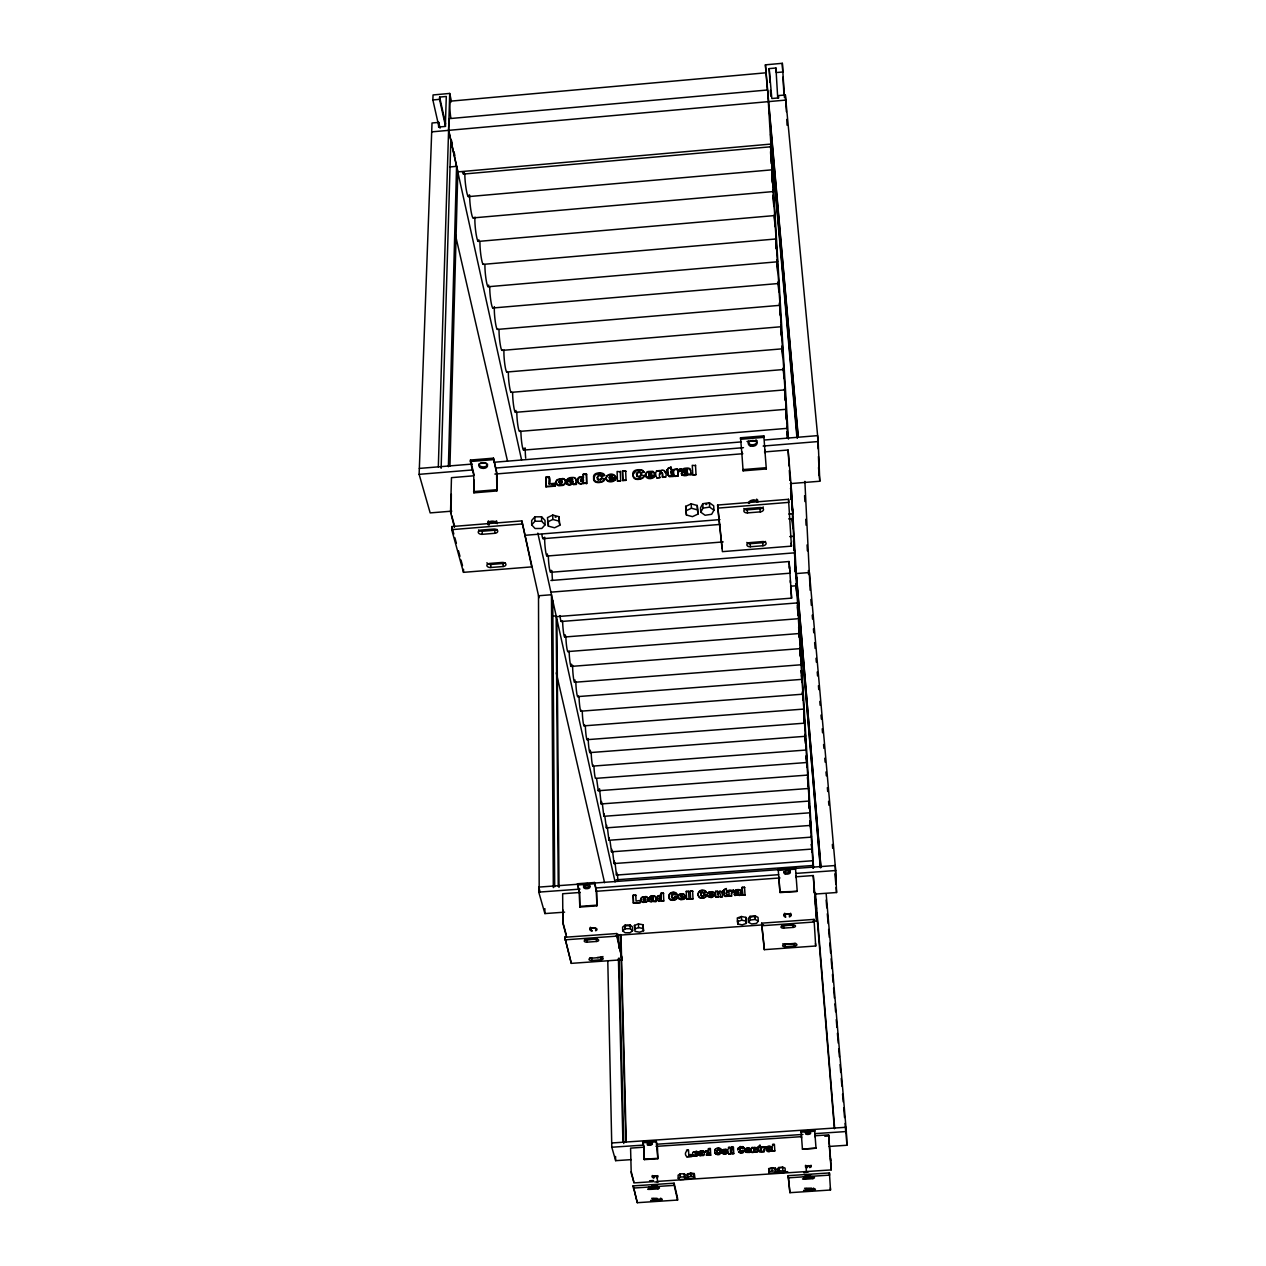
<?xml version="1.0" encoding="UTF-8"?>
<svg xmlns="http://www.w3.org/2000/svg" width="1266" height="1266" viewBox="0 0 1266 1266"><rect width="100%" height="100%" fill="white"/><g stroke="black" fill="none" stroke-linecap="round" stroke-linejoin="round"><path stroke-width="1.5" d="M612.554 850.958L614.073 863.554L812.092 849.059L811.19 836.367M538.984 597.789L521.845 520.896L451.788 526.561L451.709 529.647L463.483 572.343L531.72 566.883L521.845 520.896M463.498 174.059L770.693 146.793L770.63 144.561M614.991 862.605L616.479 875.059L812.788 860.738L811.696 844.818M468.357 196.626L772.054 169.818L770.488 146.286M503.093 566.519A3.371 2.057 1.2 0 0 505.909 564.209A3.371 2.057 1.2 0 0 502.08 562.436L489.705 563.433A3.371 2.057 1.4 0 0 486.904 565.728A3.371 2.057 1.4 0 0 490.749 567.5L503.093 566.519L503.124 563.481A3.371 2.057 1.2 0 0 505.324 562.69M496.826 490.955L496.636 473.405L493.471 458.15L470.446 460.049L470.414 461.536L473.769 475.288L473.88 492.838L496.826 490.955L496.937 473.168L493.471 458.15M473.088 217.91L773.32 191.562L771.785 168.425M490.749 567.5L490.781 564.462A3.371 2.057 1.5 0 1 486.935 562.69M494.816 533.303A3.434 2.136 1.5 0 0 497.696 530.897A3.434 2.136 1.5 0 0 493.756 529.046L481.127 530.074A3.45 2.136 1.8 0 0 478.263 532.464A3.45 2.136 1.8 0 0 482.219 534.315L494.816 533.303L494.864 530.217A3.434 2.152 1.5 0 0 497.095 529.41M482.219 534.315L482.267 531.245A3.434 2.136 1.8 0 1 478.58 529.932M478.247 241.426L774.745 215.552L773.035 190.881M764.173 1150.034L764.158 1148.879M473.88 492.838L474.117 480.083M737.841 1150.129L737.825 1149.164M463.483 572.343L463.546 569.304M483.264 264.357L776.121 238.958L774.444 214.714M451.329 494.136L451.187 513.711M714.736 1151.664L715.1 1149.449M731.526 894.207L731.511 892.752M448.386 466.743L456.567 166.352L449.921 166.938M449.952 466.062L457.801 171.954M488.154 286.733L777.466 261.793L776.011 239.939M441.122 468.309L450.823 140.399M438.321 466.853L449.715 93.431L433.051 94.95L432.861 99.951L438.97 126.948M521.592 459.906L448.591 130.351L449.05 118.656L767.623 89.981L788.433 439.08M769.76 1149.386L768.114 1149.75M698.199 894.651L698.167 893.416M451.804 511.147L430.171 512.904L419.125 474.339L432.022 122.992L438.748 122.391L438.59 127.043L445.347 126.442L446.297 96.469L439.619 97.071L439.539 99.349L445.553 126.347M616.779 872.511L616.479 875.059M492.885 307.986L778.732 283.489L777.118 260.052L777.466 261.793M614.39 861.022L614.073 863.554M656.848 898.638L657.513 896.502L659.887 895.648M611.842 849.296L611.525 851.812L610.054 841.13M609.263 837.76L608.93 840.276L607.364 827.363M606.746 825.353L606.398 827.853L604.895 816.871M668.923 896.771C667.815 892.166 675.917 890.235 677.12 894.635C675.458 895.711 671.154 891.944 671.581 896.55M738.648 893.622L738.6 892.577L736.543 894.081M739.945 1149.971L739.945 1149.006M604.23 813.816L603.866 816.301L602.268 803.071M497.411 329.413L780.046 305.312L778.448 282.255M707.425 895.046L707.552 893.527M601.524 801.473L601.16 803.942L599.53 788.75M677.896 473.911L678.291 471.743L680.159 471.379L680.981 468.895L677.437 470.066M716.825 1151.506C718.012 1149.275 719.325 1148.563 716.857 1150.762M698.199 1153.437L698.215 1154.165A2.39 2.247 -14.3 0 1 697.566 1155.462A2.437 2.295 -14.3 0 1 696.696 1156.032L694.448 1156.206A2.5 2.358 -14.4 0 1 693.182 1155.478L692.644 1154.386M702.456 1153.563C703.136 1154.149 699.228 1154.402 702.219 1154.323M781.533 336.455L780.837 324.776L782.578 348.799L506.859 372.03M678.133 897.167L678.117 896.217M718.123 894.382C718.17 890.441 721.652 894.556 720.053 896.882L722.459 896.708L722.221 892.878M502.048 350.397L781.296 326.723L779.603 302.796M700.858 894.445L700.842 893.21M633.111 475.241C630.294 466.6 650.297 469.781 641.023 473.31L638.934 472.218L636.766 473.88M647.955 898.987L647.923 899.588A3.023 2.643 -11.8 0 1 647.48 900.664A3.086 2.706 -11.8 0 1 645.961 901.819L643.112 902.057A3.165 2.769 -11.9 0 1 641.53 901.218M653.351 899.082C649.98 902.737 653.968 897.214 651.42 899.493M640.897 899.873L640.944 899.271A3.038 2.659 -11.9 0 1 641.102 898.702M708.675 1152.74L708.517 1153.832M708.675 1153.468L708.596 1152.266M593.754 478.469L595.21 474.924L599.483 473.389M645.486 475.51L646.04 472.867A4.051 3.133 -8.3 0 1 648.034 471.49L652.845 471.284L654.918 473.262L655.202 475.32L648.778 475.842L655.202 475.32M696.3 1153.563L695.841 1154.972L694.749 1154.608M696.3 1154.339L696.221 1153.041M659.871 474.449L660.583 472.898L662.165 473.278M659.222 898.559L659.713 896.929L661.2 897.8M511.274 392.349L783.812 369.498L782.166 346.314M606.113 478.722L606.651 476.095A4.051 3.118 -9.4 0 1 608.661 474.718C614.77 471.49 620.862 481.666 609.373 479.07M636.671 474.94C635.231 471.933 640.691 470.066 641.023 473.31M661.232 898.021L660.282 899.778M645.565 899.161L645.344 900.632M515.484 412.336L785.031 389.865L783.527 368.311M644.315 1147.17L630.579 1148.135L631.228 1173.202L633.886 1182.222M565.506 481.381L565.57 482.726A4.067 3.133 -10.7 0 1 564.383 484.561A4.146 3.181 -10.7 0 1 562.879 485.4L559.05 485.764A4.257 3.276 -10.8 0 1 556.945 484.799L556.138 482.109A4.083 3.133 -10.8 0 1 557.325 480.273L558.828 479.418M643.286 899.699L643.967 898.306L645.264 898.464M766.231 1150.019C774.301 1151.981 765.297 1152.994 766.5 1149.117M519.614 431.405L786.17 409.298L784.873 390.039M698.959 1154.719L699.402 1153.437L699.022 1154.228M734.169 894.382C733.71 895.885 735.641 890.552 738.569 891.865C738.11 888.843 734.233 894.429 734.296 891.09M562.31 481.65L561.376 483.359L559.255 482.678M523.665 450.095L787.294 428.335L785.854 407.43M559.271 482.552L559.255 481.175C564.32 476.807 561.234 488.898 559.145 481.935M655.772 900.363L655.63 897.594A2.706 2.374 -11.4 0 0 655.202 896.439A1.757 1.535 -11.3 0 0 654.427 895.932L653.826 895.806A9.954 8.751 -11.5 0 0 650.866 896.012L649.031 898.085L653.303 897.689L649.236 899.177L649.268 901.424L649.3 899.509L652.528 898.338M598.596 789.652L598.28 790.744L596.697 779.302M747.035 1150.003L748.886 1149.876L747.067 1149.417M723.915 1151.538C727.649 1150.256 723.82 1152.788 724.057 1150.683M769.696 1149.639L768.509 1150.398L768.256 1149.417M709.83 894.382L710.906 892.815L712.172 894.207L709.83 894.382L712.172 894.207M680.538 896.502L681.614 894.935L682.88 896.328L680.538 896.502L682.88 896.328M737.856 1149.37L737.967 1148.484M714.752 1150.905L715.464 1148.942M684.811 472.535C683.308 476.364 686.504 468.831 687.501 472.629M698.231 893.764C698.057 890.125 703.88 888.7 705.763 891.501M609.247 477.25L611.399 475.81L612.507 477.614L609.357 477.868L612.507 477.614M609.357 477.868L610.228 476.57L612.317 477.013M731.558 893.084L733.141 891.755L731.653 892.688M668.97 895.869C669.35 892.372 674.936 891.264 676.835 894.081M745.168 1150.019L745.452 1148.911M768.082 1148.183L766.341 1147.502M707.457 894.429L707.821 893.021A3.007 2.643 -8.2 0 1 709.292 891.881L712.442 891.66L714.151 893.068M700.81 1152.677L702.029 1151.854L699.069 1151.997M678.165 896.55L678.26 895.648M633.174 474.196L636.323 470.667M734.201 891.929L736.052 889.84A9.97 8.783 -6.7 0 1 739.012 889.634L739.613 889.761A1.757 1.535 -6.6 0 1 740.42 890.267A2.706 2.374 -6.6 0 1 740.863 891.422L741.053 894.192M742.477 1150.952L744.503 1150.81L742.604 1150.193M719.468 1151.728C724.105 1151.506 717.062 1153.627 717.395 1152.899M671.629 895.663L674.208 894.207M744.297 1151.49L744.471 1150.588M649.031 898.085L650.93 896.344A9.954 8.751 -11.5 0 1 653.889 896.154L654.49 896.265A1.757 1.535 -11.3 0 1 655.487 897.135A2.706 2.374 -11.4 0 1 655.693 897.942M721.335 1152.139L719.246 1154.639L715.891 1153.991M698.373 895.568C698.816 901.439 711.16 896.075 704.197 894.571L702.614 896.502L700.968 895.141M704.054 895.568L704.197 894.571M668.939 897.088C668.606 903.607 682.042 898.496 674.905 896.692L673.259 898.29L671.676 897.262M674.905 896.692L674.446 898.164M645.549 474.766L646.135 473.484M736.606 894.302L738.363 894.144L738.6 892.577M686.283 471.363C689.353 469.37 676.55 471.981 684.036 468.42A13.451 10.397 -7.3 0 1 688.024 468.103L688.831 468.23A2.358 1.82 -7.2 0 1 689.891 468.816A3.64 2.817 -7.3 0 1 690.476 470.177C692.85 477.852 687.121 473.405 682.643 474.94C679.589 474.307 686.536 477.377 687.77 474.497M681.535 471.142L682.912 469.433M706.555 895.03C705.89 898.48 700.256 899.066 698.595 896.106M606.161 477.994L606.762 476.712A4.051 3.118 -9.4 0 1 607.981 475.7M677.263 897.135C676.55 900.791 670.268 901.234 669.081 897.689M651.23 899.904L652.765 900.189L653.335 898.749M597.425 477.108L599.609 475.446L601.682 476.538C610.766 473.278 592.029 469.733 593.643 477.852C592.187 487.078 611.51 480.368 601.746 478.01L598.992 479.956L597.22 477.535M570.064 480.51C569.653 477.219 575.175 480.748 571.726 479.608C568.798 481.729 564.541 479.276 569.51 477.788A13.42 10.35 -10.5 0 1 573.482 477.488L574.289 477.614A2.358 1.82 -10.4 0 1 575.318 478.184A3.64 2.801 -10.4 0 1 575.856 479.561L576.426 484.387L573.435 484.641L572.944 483.248L569.747 484.467L566.883 483.549M567.01 480.51L568.956 478.58M633.095 475.415C632.826 483.739 650.677 476.823 641.134 474.797L638.887 476.728L636.766 475.557M684.574 473.025L686.156 473.516L687.391 472.424M685.65 473.595L687.09 473.69L687.391 471.601M601.746 478.01L600.495 480.384M644.299 475.272C642.938 480.194 633.19 480.4 633.016 474.623M764.933 1148.167L765.93 1146.743L764.126 1147.281M705.304 1152.123L705.668 1151.142M604.895 478.501C603.597 482.663 596.634 483.501 594.181 479.972M753.602 1149.528L754.916 1149.275M572.865 481.998C570.191 478.944 569.051 485.527 572.707 481.808M571.567 483.501L572.738 480.985M733.141 891.755L733.172 890.03L731.21 891.47M733.172 892.103L733.789 890.204M737.999 1148.705L740.278 1146.49L743.791 1147.534M718.154 893.733L719.594 892.815M659.269 897.942L660.947 897.42M747.098 1149.623L748.76 1149.433M698.405 892.973L700.525 890.821M736.495 891.976L738.505 891.533L734.47 893.005L734.802 895.489L738.885 894.84L734.771 895.141M723.978 1151.174L725.149 1150.557M740.04 1148.927L741.528 1148.088M766.373 1147.724L767.718 1146.458A7.865 7.438 -5.2 0 1 770.06 1146.316L771.39 1147.376A2.136 2.01 -5.2 0 1 771.564 1148.056M745.278 1149.544L745.484 1149.117A2.374 2.247 -8 0 1 746.624 1148.167L749.092 1147.803L750.596 1149.227M722.158 1151.095L722.316 1150.446A2.374 2.247 -10.9 0 1 723.472 1149.496L726.004 1149.544M680.159 471.379L680.981 468.895M661.184 898.638L659.254 898.797M699.117 1152.202L700.462 1150.936A7.849 7.406 -13.8 0 1 702.804 1150.81L703.31 1151.126M645.502 899.825L644.441 900.696L643.318 899.984M709.91 893.938L711.761 893.369M680.617 896.059L682.738 895.822M701 893.21L702.013 891.913L704.07 893.131L706.333 892.166L704.07 893.131M678.323 895.996L678.529 895.141A3.007 2.643 -9.8 0 1 680 894.002L683.577 893.907L685.048 895.537M684.621 471.142C691.948 465.935 675 477.488 683.972 471.949M766.31 1149.734L769.696 1147.898L766.278 1148.135M721.129 1152.82L718.376 1154.545M702.788 503.71L700.525 507.793L700.778 512.192L705.083 515.262L711.666 514.281L713.945 510.214L713.692 505.83L709.387 502.729L702.788 503.71L703.041 508.109L700.778 512.192M583.088 481.792C585.43 478.168 578.942 477.424 580.793 481.507M648.857 474.133L651.357 473.405M742.446 1150.731L741.354 1151.744L740.167 1150.968M559.366 481.792L560.854 480.732L562.31 481.539M768.161 1149.797L769.775 1149.022M705.463 1151.696L705.969 1150.841M747.162 1151L750.754 1151.079L749.488 1152.519M750.754 1151.079L750.105 1152.155M723.946 1152.392C732.761 1150.731 718.946 1153.959 727.618 1152.614L725.924 1153.959L722.854 1153.642M727.618 1152.614L724.975 1154.323L722.411 1153.184M738.236 1148.12L742.24 1146.648M640.517 476.776L641.134 474.797M709.957 895.473L714.515 895.505L712.362 897.119L708.485 896.787M685.286 896.581C681.187 897.04 678.972 898.638 685.191 897.626L683.039 899.24L679.162 898.907M685.191 897.626L684.004 899.256L680.728 899.778L678.085 896.834M738.632 892.926L736.59 893.859L738.553 893.907M750.01 916.347L748.253 918.625L748.475 922.313L751.608 923.974L756.514 923.373L758.287 921.11L758.049 917.423L754.916 915.745L750.01 916.347L750.247 920.05L748.475 922.313M740.167 1148.689L741.227 1148.072M648.857 475.731L654.981 475.668L650.36 477.868L645.802 476.301M654.981 475.668C654.269 479.308 646.435 479.956 645.597 475.874M701.142 892.926L703.785 892.657M606.003 478.105C606.003 482.979 613.472 482.742 615.64 479.498C614.453 480.146 607.949 483.137 606.177 479.086M706.349 1150.841L707.583 1150.652A1.82 1.709 -12.9 0 1 708.612 1151.095L708.469 1148.673L710.368 1148.547L710.717 1155.162L708.944 1155.272L708.881 1154.386L706.871 1155.257M708.913 1154.592L706.08 1154.956M766.531 1147.407L767.75 1146.664A7.865 7.438 -5.2 0 1 770.092 1146.537L770.567 1146.632M699.275 1151.886L700.509 1151.158A7.849 7.406 -13.8 0 1 702.836 1151.016M534.917 516.829L531.673 520.484L531.673 524.884L535.091 528.508L541.769 528.476L545.045 524.852L545.029 520.453L541.611 516.813L534.917 516.829L534.932 521.244L531.673 524.884M734.533 891.074L736.084 890.188A9.97 8.783 -6.7 0 1 739.059 889.982L739.66 890.109A1.757 1.535 -6.6 0 1 740.689 890.963A2.706 2.374 -6.6 0 1 740.911 891.77M656.991 899.414L658.969 901.376L661.532 900.3L658.367 900.901L656.848 898.892M717.854 892.435L719.99 890.916L721.873 891.944M748.617 1151.554L750.785 1151.285M652.528 897.388L651.389 897.483M725.481 1153.104L727.649 1152.82M778.748 1167.505L777.324 1168.945L777.53 1172.063L783.828 1172.664L785.284 1171.24L785.062 1168.122L782.625 1167.094L778.748 1167.505L778.954 1170.639L777.53 1172.063M583.61 482.219C578.435 487.821 574.242 476.063 581.553 476.744A3.102 2.39 -10.2 0 1 583.294 477.329L583.404 477.962A3.102 2.39 -10.2 0 0 581.664 477.361C578.42 476.776 576.062 480.969 578.435 483.359C583.167 485.495 583.04 481.254 586.728 483.549L586.459 473.975L583.23 474.244L583.294 477.329M677.927 470.066L679.494 469.306M740.563 1151.569L742.208 1151.142M717.664 1153.215L719.072 1152.693M747.225 1149.354L748.554 1149.164M702.63 1154.909C694.053 1156.697 707.52 1154.798 702.852 1155.462M707.267 1152.218L708.628 1152.471M700.794 894.097L701.57 895.98L703.69 895.711M651.357 476.776L655.06 476.285M708.485 1153.627L707.615 1154.101L707.045 1152.883M694.717 1152.994L696.047 1152.899M653.699 901.36L649.474 901.313M653.541 900.664L651.23 901.978L649.205 901.091M693.293 1152.25L695.999 1151.427M625.182 925.05L622.603 927.092L622.698 930.795L625.087 932.773L630.041 932.71L632.62 930.668L632.509 926.965L630.136 924.971L625.182 925.05L625.277 928.753L622.698 930.795M642.305 897.341L641.799 897.736A3.038 2.659 -11.9 0 0 641.387 898.195M753.729 1147.993L754.52 1147.312M572.469 479.102C564.256 478.959 566.393 489.562 572.944 483.248M718.328 891.929L721.62 891.66M743.538 1152.313L740.547 1153.215L738.426 1151.838M660.203 471.538L661.612 470.841M706.001 1151.063L707.536 1150.43A1.82 1.709 -12.9 0 1 708.58 1150.889L708.612 1151.095M680.19 1173.867L678.085 1175.18L678.212 1178.298L680.032 1179.516L683.925 1179.437L686.03 1178.14L685.903 1175.022L684.099 1173.788L680.19 1173.867L680.317 1177L678.212 1178.298M699.433 1153.642L702.408 1152.392M758.223 1147.123L760.011 1145.239L758.255 1147.328M764.379 1147.012L765.471 1146.806M570.27 482.536L572.865 481.602M723.962 889.745C729.517 887.751 722.807 889.096 724.057 891.09L723.139 890.805L724.057 891.09M715.986 1148.753L718.55 1147.914L720.37 1148.753M731.827 890.615L733.821 890.552M668.116 474.513L666.66 469.876L667.847 469.781L667.799 468.594L670.948 467.059L671.138 470.145L672.911 470.002L672.99 471.822L671.217 471.965L672.99 471.822M671.027 467.676L667.799 468.594M552.767 515.056L547.466 517.604L548.368 526.165L554.54 527.78L559.841 525.248L558.939 516.686L552.767 515.056L552.799 519.456L547.482 522.003M749.788 1152.139L746.006 1152.107M685.681 506.416L691.204 503.836L697.234 505.482L697.74 509.692L697.977 514.091L692.455 516.639L686.425 515.025L685.681 506.416L686.425 515.025M685.903 510.815L691.426 508.236L697.471 509.881L697.977 514.091M769.332 1150.003L768.509 1150.398M701.997 1154.497L701.206 1154.877M709.83 895.046L714.61 894.698L709.83 895.046L710.637 896.36L712.157 895.489M754.109 1147.708L756.324 1147.803M615.798 478.532C612.459 475.241 606.477 481.112 612.38 478.912L615.545 478.88M609.532 479.577L611.937 479.988M702.361 1152.107L699.702 1153.484M769.649 1147.629L766.974 1149.006M634.44 925.367L638.46 923.911L642.986 924.75L643.571 930.747L639.552 932.203L635.041 931.365L634.44 925.367L634.931 927.677M634.551 929.07L638.586 927.614L643.096 928.453L643.571 930.747M803.91 1172.807L808.673 1171.746M741.417 916.505L737.271 917.992L737.777 924.006L742.208 924.845L746.354 923.389L745.848 917.375L741.417 916.505L741.639 920.208L737.477 921.68M743.015 1152.661L738.711 1152.171M687.47 472.234L684.732 473.911M568.133 481.713L569.384 481.317M716.556 1148.452L720.022 1148.499M642.906 897.04L645.992 896.85A2.975 2.611 -11.8 0 1 647.796 898.306M687.47 1174.009L690.698 1173.06L694.227 1173.55L694.528 1174.99L694.654 1178.108L687.913 1178.567L687.47 1174.009L687.913 1178.567M687.596 1177.127L690.825 1176.193L694.354 1176.684L694.654 1178.108M764.601 1148.262L765.455 1148.262M775.457 1168.186L775.836 1172.743L769.063 1173.202L768.684 1168.629L771.975 1167.679L775.457 1168.186L775.631 1169.626M775.836 1172.743L775.662 1171.303L772.181 1170.813L768.873 1171.762L769.063 1173.202M719.357 1150.43L721.145 1149.718L719.104 1149.813M742.208 1148.262L744.297 1148.389L742.003 1148.072M608.772 475.336L613.583 475.13L615.624 477.108M649.047 471.854L648.129 472.107A4.051 3.133 -8.3 0 0 646.657 472.946M674.462 894.429L677.12 894.635M708.216 1153.848L707.124 1153.373M758.492 1150.715L759.189 1151.87L761.531 1151.744L760.328 1150.161L760.186 1148.294L761.262 1148.436L761.151 1146.933L760.106 1146.996L761.151 1146.933M598.549 479.893C595.843 481.191 597.932 471.142 601.572 475.921L604.705 475.114M640.928 472.693L644.062 471.886M724.31 894.999L725.181 896.439L728.156 896.249L727.855 894.461L726.874 894.635M672.926 474.101C669.16 475.32 674.984 473.357 673.322 476.427L669.334 476.712L668.131 474.813M639.884 477.171L637.241 476.317M473.199 475.842L451.471 477.662L450.538 512.192L454.415 527.147M768.636 1147.629L769.728 1148.12M703.041 508.109L709.64 507.128L713.945 510.214M749.076 1152.424L746.529 1152.408M559.762 479.165L562.99 479.118M637.463 470.351L641.53 470.319M701.364 890.584L704.925 890.837M747.162 1148.009L750.437 1148.927M750.247 920.05L755.153 919.448L758.287 921.11M658.004 1188.853C666.96 1185.118 630.8 1191.116 658.004 1188.853L657.94 1186.685M812.883 1178.646C822.473 1174.864 785.442 1180.909 812.883 1178.646L812.725 1176.462M660.836 1200.231C669.698 1196.607 633.95 1202.447 660.836 1200.231L660.773 1198.079M813.801 1190.198C823.264 1186.527 786.677 1192.414 813.801 1190.198L813.642 1188.046M778.954 1170.639L785.284 1171.24M767.354 89.253L765.408 64.835L782.325 63.3L784.445 97.561M769.95 82.417L769.158 68.617L775.931 68L776.359 72.558L783.148 71.956M432.861 99.951L439.539 99.349M450.728 101.138L766.009 72.795M790.285 483.628L819.798 481.238L818.184 441.549L785.331 94.966L778.479 95.583L778.685 97.909L771.833 98.511L769.158 68.617M431.69 131.87L785.806 100.077M771.136 144.055L457.912 171.891L448.686 130.303M740.531 437.783L763.825 435.868L763.936 437.356L740.626 439.27L740.531 437.783L741.844 453.291M470.414 461.536L493.455 459.637M419.331 468.42L472.313 464.052M480.162 463.403L486.049 462.929M493.898 462.28L741.101 441.929M746.987 441.438L756.799 440.631M764.648 439.998L817.614 435.631L818.168 448.876M419.125 474.339L472.202 469.971M495.781 468.04L743.474 447.673M763.145 446.059L818.184 441.549M494.848 474.07L742.841 453.719M764.49 451.946L788.117 450L790.965 483.596M549.381 483.754L554.935 483.311L555.078 486.144L545.978 486.888L545.804 477.298C554.207 472.819 547.149 495.275 549.349 477.013M620.308 471.205L620.656 480.779L617.444 481.048L617.096 471.458L620.403 471.822M622.461 471.031L625.752 471.379L622.461 471.031L622.825 480.605L626.037 480.336L625.657 470.762M695.477 465.049L696.031 474.623L692.818 474.892L692.265 465.302L695.556 465.666M545.804 477.298L549.476 477.63M583.23 474.244L586.569 474.592M656.437 470.715C665.061 471.68 651.737 467.47 656.785 477.836L659.997 477.567C657.086 471.253 664.745 470.43 662.419 477.377L665.647 477.108C667.91 472.44 663.115 467.439 659.459 471.522L659.412 470.477M670.948 467.059L671.059 469.512L672.911 470.002M674.382 469.243C682.975 470.224 669.698 465.935 674.762 476.364L677.99 476.095L678.006 471.49L680.079 470.762M667.926 470.398L666.66 469.876M668.005 472.218L666.834 472.313M551.359 484.229L555.062 483.929M473.563 491.604L496.541 489.736M545.836 486.271L555.078 486.144M573.071 483.659L576.426 484.387M583.626 483.185L586.728 483.549M622.714 479.988L626.037 480.336M662.181 473.168L662.34 476.744L665.647 477.108M687.691 473.88L691.109 474.402M743.095 470.841L766.31 468.958L766.231 467.692L742.984 469.591L743.095 470.841L741.749 451.74M717.616 505.039L788.512 499.295L788.781 502.38L717.806 508.125L717.616 505.039L722.206 548.605M451.709 529.647L521.845 523.966M482.267 531.245L494.864 530.217M743.807 508.489A3.45 2.184 -4.4 0 0 747.272 509.834L760.011 508.805A3.45 2.184 -4.7 0 0 763.208 506.922M747.478 512.904L760.233 511.875A3.45 2.168 -4.7 0 0 763.509 509.423A3.45 2.168 -4.7 0 0 759.901 507.539L747.098 508.568A3.45 2.168 -4.4 0 0 743.854 511.005A3.45 2.168 -4.4 0 0 747.478 512.904L747.272 509.834M525.121 535.296L719.943 519.598M788.829 514.043L792.769 513.727L791.076 485.495M543.225 538.667L719.943 524.44M788.671 518.902L792.595 518.585L792.405 514.281M547.102 556.027L723.187 541.911M789.715 536.578L793.655 536.246L792.469 519.139M490.781 564.462L503.124 563.481M746.829 542.418A3.371 2.089 -4.3 0 0 750.216 543.7L762.686 542.703A3.371 2.089 -4.6 0 0 765.519 541.421M750.422 546.738L762.907 545.741A3.371 2.089 -4.6 0 0 766.12 543.383A3.371 2.089 -4.6 0 0 762.575 541.579L750.058 542.592A3.371 2.089 -4.3 0 0 746.877 544.934A3.371 2.089 -4.3 0 0 750.422 546.738L750.216 543.7M788.512 499.295L791.44 546.137L722.395 551.644L717.806 508.125M550.726 572.295L794.589 552.831L793.45 535.977M550.916 580.493L789.066 561.534L790.031 573.197L550.947 592.156M790.696 586.205L796.567 585.731L795.048 565.411L795.38 571.599M552.751 616.146L556.154 615.877L558.243 886.422M556.47 616.653L791.598 598.138L789.699 569.684M561.218 621.495L797.58 602.901L796.298 584.892M564.604 637.004L798.514 618.694L797.406 602.806M567.801 651.579L799.384 633.522L798.466 620.134M571.045 666.422L800.27 648.619L798.783 627.176M574.527 682.279L801.22 664.761L800.001 647.67M577.66 696.616L802.074 679.351L801.03 664.334M580.857 711.191L802.961 694.179L801.916 679.367M584.069 725.845L803.831 709.071L802.644 692.644M587.092 739.676L804.654 723.155L803.657 708.754M589.924 752.605L805.429 736.29L804.432 722.079M592.884 766.104L806.236 750.026L805.097 734.185M595.574 778.384L806.98 762.496L805.999 748.649M598.28 790.744L807.724 775.077L806.363 757.21L806.964 766.436M601.16 803.942L808.499 788.481L807.566 774.982M603.866 816.301L809.243 801.046L808.309 787.721M606.398 827.853L809.939 812.788L808.879 799.89M608.93 840.276L810.699 825.4L809.781 812.392M611.525 851.812L811.379 837.127L810.303 821.159L810.335 822.52M616.178 879.807L813.215 865.469L813.389 868.334M577.502 883.747L594.624 882.497L596.555 890.916L596.887 905.839L579.796 907.073L579.385 892.72L577.502 883.747L579.527 892.15L579.796 907.073M778.179 869.141L795.459 867.875L795.554 869.141L778.258 870.391L778.179 869.141L779.983 892.609L797.232 891.359L779.919 891.913L778.859 876.927M564.604 912.153L544.902 913.577L538.746 892.119L538.746 887.102L587.835 883.526M593.722 883.098L778.289 869.663M786.154 869.093L835.243 865.517L835.987 883.89M577.518 884.997L594.656 883.763L596.413 891.486L596.887 905.839M538.746 892.119L580.05 889.112M595.78 887.972L778.653 874.679M796.346 873.382L835.671 870.533L809.433 572.533L796.314 573.561L820.89 866.561M580.287 892.451L562.658 893.749L562.879 923.167L566.519 936.919M595.954 891.311L779.998 877.955M795.665 876.816L813.278 875.534L815.763 906.029M633.158 895.236L635.88 895.394L633.158 895.236L633.459 903.149L640.232 902.658L640.105 900.442L636.054 901.091L635.801 895.046M661.042 893.226L663.495 893.385L661.042 893.226L661.2 896.186L661.105 893.559M686.235 891.391L688.672 891.565L686.235 891.391L686.631 899.303L689.02 899.129L688.625 891.217M690.223 891.106L692.66 891.28L690.223 891.106L690.619 899.002L693.008 898.844L692.597 890.932M742.145 887.339L744.566 887.513L742.145 887.339L742.636 895.252L745.041 895.078L744.535 887.165M715.527 891.359L717.806 891.549L715.527 891.359L715.876 897.183L718.249 897.008L718.075 894.033M727.76 890.821L726.447 890.916L726.288 888.495M728.884 890.394L731.147 890.568L728.884 890.394L729.232 896.217L731.637 896.043L731.479 893.859M724.105 892.277C721.984 892.783 725.814 891.881 724.247 894.556M726.494 892.103C729.928 892.356 724.294 891.596 726.652 894.397M579.622 906.393L596.713 905.158M633.38 902.8L640.232 902.658M742.604 894.904L745.041 895.078M653.889 901.661L656.12 901.503L653.636 901.012M663.78 900.949L661.501 900.775L663.78 900.949L663.431 893.052M739.186 895.505L741.385 894.999L738.948 894.84M814.893 894.081L836.573 892.514L835.671 870.533M564.778 937.267L616.732 933.548L622.223 959.755L571.298 963.363L564.778 937.267L571.298 963.363M761.641 923.167L814.038 919.401L814.244 921.996L761.8 925.747L761.641 923.167L763.968 945.259M616.226 935.384L763.588 924.829M812.709 921.316L816.633 921.031L815.557 903.481M564.81 939.847L616.779 936.128L622.223 959.755M584.386 938.881A2.532 1.171 -1.2 0 0 587.028 939.578L596.381 938.897A2.532 1.187 -1.3 0 0 597.03 938.818M781.597 925.304A2.548 1.187 -3.8 0 0 783.432 925.525L792.864 924.845L793.054 927.424L783.607 928.105A2.548 1.187 -3.8 0 1 780.964 927.092A2.548 1.187 -3.8 0 1 783.401 925.731L792.864 925.05A2.548 1.187 -4 0 1 795.491 926.063A2.548 1.187 -4 0 1 793.054 927.424M587.076 942.157L596.428 941.477A2.532 1.171 -1.3 0 0 598.66 940.132A2.532 1.171 -1.3 0 0 595.843 939.15L586.475 939.815A2.532 1.171 -1.2 0 0 584.259 941.16A2.532 1.171 -1.2 0 0 587.076 942.157L587.028 939.578M597.251 957.492L600.939 957.238A2.5 1.139 -1.4 0 0 602.948 956.526M782.831 943.724A2.5 1.155 -3.8 0 0 785.047 944.135L794.32 943.471A2.5 1.155 -4 0 0 795.57 943.233M591.776 960.435L600.986 959.786A2.5 1.139 -1.4 0 0 603.186 958.473A2.5 1.139 -1.4 0 0 600.416 957.523L591.19 958.188A2.5 1.139 -1.3 0 0 589.006 959.486A2.5 1.139 -1.3 0 0 591.776 960.435L591.728 957.887A2.5 1.139 -1.3 0 1 589.893 957.682M785.236 946.683L794.51 946.034A2.516 1.155 -3.9 0 0 796.931 944.705A2.516 1.155 -3.9 0 0 794.336 943.74L785.031 944.389A2.516 1.155 -3.8 0 0 782.625 945.718A2.516 1.155 -3.8 0 0 785.236 946.683L785.047 944.135M761.8 925.747L764.316 949.658L815.7 946.003L814.038 919.401M611.715 1142.976L845.957 1127.278L846.875 1145.255L829.246 1146.442M642.669 1141.71L643.951 1147.028L642.669 1141.71L656.199 1140.808L657.418 1146.126L657.861 1158.722L644.362 1159.624L643.808 1147.123L644.362 1159.624M801.03 1131.108L814.655 1130.19L814.734 1131.25L801.109 1132.168L801.03 1131.108L801.6 1138.007M642.701 1142.771L656.247 1141.869L657.861 1158.722M607.791 961.116L611.81 1147.233L643.334 1145.113M647.274 1144.86L651.215 1144.591M657.133 1144.195L802.961 1134.431M814.798 1133.64L846.321 1131.535L826.16 893.717M656.089 1146.379L801.172 1136.678M830.686 1160.59L828.629 1134.89L814.908 1135.76L814.655 1130.19M824.799 1136.251L828.708 1135.998M686.457 1150.145C691.125 1148.974 682.105 1151.886 686.758 1156.76L692.106 1156.396C693.214 1152.329 684.526 1156.349 692.043 1154.814M728.377 1147.344C732.397 1146.141 724.548 1149.512 728.741 1153.959L730.64 1153.832L730.26 1147.218M731.526 1147.138C735.198 1144.29 727.412 1154.592 733.789 1153.627L733.41 1147.012M772.513 1144.401C776.517 1143.198 768.699 1146.569 772.956 1151.016L774.839 1150.889L774.396 1144.274M751.529 1147.566C755.644 1146.885 747.889 1148.309 751.83 1152.424L753.713 1152.297L753.555 1149.86M762.069 1146.869C766.199 1146.189 758.413 1147.582 762.385 1151.728L764.268 1151.601L764.142 1149.829M758.429 1150.272L757.527 1147.17M747.051 1150.636C757.052 1151.031 745.025 1149.401 747.367 1151.474M611.81 1147.233L615.656 1160.669L631.323 1159.624M644.252 1159.213L657.766 1158.311M692.106 1156.396L686.758 1156.76M708.881 1154.386L710.717 1155.162M731.859 1153.532L733.789 1153.627M757.021 1152.076L755.106 1151.997L757.021 1152.076L756.815 1148.911M770.234 1151.205L771.975 1150.873L770.045 1150.715M802.422 1149.101L816.016 1148.199L802.422 1149.101L801.457 1135.887M649.553 1180.767L653.509 1180.498M783.765 1171.889L787.721 1171.636M633.807 1182.919L653.383 1181.653M657.291 1181.4L831.224 1169.911L830.512 1158.437M633.19 1185.894L674.129 1183.188L677.5 1197.905L677.595 1200.057L637.289 1202.7L633.19 1185.894L637.289 1202.7M788.212 1175.655L829.42 1172.933L829.594 1175.117L788.354 1177.839L788.212 1175.655L789.921 1192.683L830.496 1190.008L829.42 1172.933M652.037 1185.593L657.576 1185.229M805.176 1175.497L810.746 1175.117M633.253 1188.078L674.208 1185.372L677.595 1200.057M648.746 1186.922L654.253 1186.922M803.53 1176.7L809.006 1176.715M651.705 1198.316L657.133 1198.332M804.559 1188.283L811.807 1188.157M680.317 1177L684.226 1176.921L686.03 1178.14M654.649 1181.922L658.114 1182.033M625.277 928.753L630.246 928.674L632.62 930.668M534.932 521.244L541.626 521.212L545.045 524.852M681.472 470.525L684.542 470.525M566.899 479.893L569.953 479.893M671.518 896.217L672.325 898.433L674.177 898.005M755.074 1147.439L756.071 1147.629M685.254 897.974L682.849 897.61M725.608 1149.481L723.519 1149.718A2.374 2.247 -10.9 0 0 722.364 1150.667M734.169 891.581L736.464 891.628M648.952 897.752L651.31 898.132M600.511 473.342L604.8 475.731M726.921 894.967L727.855 894.461M601.856 478.643L605.006 479.118M711.998 891.929L713.628 892.514M717.411 1154.75L715.575 1153.706M704.26 894.92L706.602 895.363M674.968 897.04L677.31 897.483M741.639 920.208L746.085 921.062L746.354 923.389M680.238 469.338L681.061 469.528M652.37 471.775L655.013 473.88M552.799 519.456L558.986 521.086L559.841 525.248M683.64 894.255L680.064 894.35A3.007 2.643 -9.8 0 0 678.592 895.489M725.956 1149.338L726.89 1149.987M742.683 1146.553L744.076 1147.93M664.207 470.905L665.473 472.978M642.226 470.572L644.157 472.519M726.304 1149.449L727.586 1151.111M671.676 474.94L671.138 471.332M724.199 1152.804L725.228 1153.215M796.536 585.699L796.314 583.626M705.32 890.789L706.096 891.96M770.947 1146.632L771.168 1146.854A2.136 2.01 -5.2 0 1 771.548 1147.851L771.706 1150.114M703.674 1151.126L704.118 1151.87A2.136 2.01 -13.5 0 1 704.276 1152.535M720.338 1148.531L720.955 1149.465M668.369 475.43L673.322 476.427M756.293 1147.582L756.799 1148.705M681.915 475.098L681.425 473.848M700.937 1153.912L700.968 1154.576M715.622 1153.927L715.053 1152.978M649.236 476.696L648.683 475.225M724.484 895.521L728.156 896.249M758.635 1151.174L761.531 1151.744M641.15 900.727L641.593 901.55A3.165 2.769 -11.9 0 0 643.191 902.389L646.04 902.152A3.086 2.706 -11.8 0 0 647.148 901.471A3.023 2.643 -11.8 0 0 647.986 899.936L647.891 898.449M692.834 1154.861L693.135 1155.272A2.5 2.358 -14.4 0 0 694.401 1156L696.648 1155.811A2.39 2.247 -14.3 0 0 698.167 1153.959M699.243 1155.447L698.911 1154.497M720.655 1148.863L721.177 1149.924M707.694 895.917L711.16 897.657L714.515 895.505M707.979 896.597L707.536 895.553M678.671 898.718L678.228 897.673M645.533 898.892L643.524 898.259L643.65 900.759M745.595 1151.854L745.12 1150.335M722.459 1153.389L721.984 1151.87M715.337 1153.579L714.879 1152.535M754.884 1149.069L754.979 1149.655M659.554 899.525L659.159 898.211M691.173 475.019L690.635 473.041M576.315 483.77L575.888 482.425M706.048 891.628L706.381 892.514M741.101 894.445L741.417 895.331M655.788 900.617L656.12 901.503M637.067 476.617L636.576 474.307M799.384 633.522L799.131 631.323M640.928 900.173L641.229 901.075M800.27 648.619L800.144 647.765M565.57 481.365L565.237 480.178A4.02 3.086 -10.7 0 0 562.864 478.501L557.198 479.656A4.083 3.133 -10.8 0 0 556.011 481.491L556.818 484.182A4.257 3.276 -10.8 0 0 558.923 485.147L562.753 484.783A4.146 3.181 -10.7 0 0 564.81 483.39A4.067 3.133 -10.7 0 0 565.443 482.109M647.955 898.781L647.733 897.958A2.975 2.611 -11.8 0 0 645.929 896.518L641.72 897.388A3.038 2.659 -11.9 0 0 640.881 898.923L640.992 900.506M698.183 1153.199L698.009 1152.566A2.358 2.216 -14.3 0 0 696.553 1151.332M801.22 664.761L801.093 663.859M538.746 887.102L540.186 892.198M451.788 526.561L453.829 533.999M454.858 537.718L456.393 543.288M458.434 550.726L459.969 556.296M460.982 560.015L462.517 565.586M451.693 515.547L454.7 526.577M566.298 934.941L563.133 923.246L562.911 910.001M633.665 1181.4L631.259 1171.667M470.446 460.049L474.117 475.035M802.961 694.179L802.533 691.283M698.215 894.967L698.421 895.917M593.722 478.643L594.007 479.956M803.831 709.071L803.704 708.105M455.19 233.909L507.508 461.093M556.265 672.879L604.594 882.734M438.748 122.391L440.062 128.167M726.605 894.049L726.747 894.856M439.619 97.071L445.632 124.084M773.32 191.562L773.13 190.027M451.551 140.526L452.373 144.292M454.035 151.809L454.874 155.576M537.828 533.128L615.102 881.959M804.654 723.155L804.527 722.158M449.715 93.431L451.392 101.169M774.745 215.552L774.539 213.986M805.429 736.29L805.303 735.293M645.407 474.877L645.692 476.491M567.564 481.317L566.851 483.834M699.006 1152.614L700.889 1152.202M566.725 483.216L566.994 484.166M806.236 750.026L806.11 748.997M700.873 1154.639L702.44 1153.279M653.098 897.167L653.367 898.037M707.378 894.714L707.583 895.885M806.98 762.496L806.395 756.166M708.469 1148.673L710.368 1148.547M807.724 775.077L807.581 774.017M661.137 897.467L661.295 898.369M778.732 283.489L778.527 281.78M645.47 898.543L645.644 899.509M780.046 305.312L779.824 303.571M809.243 801.046L809.116 799.954M617.444 481.048L620.656 480.779M686.631 899.303L689.02 899.129M728.741 1153.959L730.64 1153.832M809.433 808.436L809.196 804.242M690.619 899.002L693.008 898.844M781.296 326.723L781.075 324.951M714.451 893.48L714.641 894.809M810.699 825.4L810.446 822.916M750.691 1149.354L750.849 1150.398M782.578 348.799L782.372 346.995M741.021 893.843L741.148 894.793M811.379 837.127L811.253 836.003M739.914 1149.75L740.072 1150.857M783.812 369.498L783.591 367.678M812.092 849.059L811.838 846.558M727.554 1150.905L727.713 1151.933M685.143 895.6L685.349 896.929M716.793 1151.3L716.952 1152.408M656.785 477.836L659.997 477.567M715.876 897.183L718.249 897.008M751.83 1152.424L753.713 1152.297M720.053 896.882L722.459 896.708M758.334 1148.642L758.508 1150.936M674.762 476.364L677.99 476.095M729.232 896.217L731.637 896.043M762.385 1151.728L764.268 1151.601M655.709 900.015L655.851 900.965M768.684 1168.629L768.858 1170.069M722.158 892.372L722.269 893.226M736.685 893.337L736.765 894.461M687.248 469.971L687.406 470.968M794.193 550.219L793.529 540.392M724.215 894.207L724.342 895.347M745.848 917.375L746.133 919.686M692.818 474.892L696.031 474.623M772.956 1151.016L774.839 1150.889M668.226 475.43L667.926 471.601M792.753 513.664L791.883 503.409M565.443 480.748L565.633 481.998M698.152 894.302L698.278 895.315M656.912 899.224L657.45 896.17L659.823 895.315A2.31 2.026 -11 0 1 661.137 895.837M617.935 880.566L617.412 874.268M788.354 1177.839L789.921 1192.683M816.633 920.968L814.639 896.66M668.859 896.423L669.002 897.436M791.424 499.564L791.123 496.288M791.25 499.231L791.044 497.253L791.123 499.595M831.208 1169.816L829.277 1145.683M818.516 467.518L819.798 481.238M799.036 631.307L798.783 629.123L799.289 637.241M801.964 678.434L801.299 670.553M801.758 677.516L801.552 675.395L801.695 678.529M804.274 720.259L804.037 717.917L804.195 720.971M808.151 785.933L807.914 783.512L808.056 786.233M811.759 846.448L811.522 843.963L811.902 850.135M765.408 64.835L798.308 437.229M769 107.563L798.086 436.912M770.567 134.18L797.327 438.226M771.152 144.118L796.931 437.53M810.841 599.467L811.364 605.354M812.218 615.149L812.566 619.074M813.421 628.87L813.769 632.794M814.639 642.59L815.146 648.461M816.016 658.273L816.348 662.181M817.219 671.993L817.551 675.902M818.422 685.697L818.77 689.622M819.798 701.38L820.131 705.304M821.001 715.1L821.349 719.025M822.204 728.82L822.552 732.745M823.58 744.503L823.929 748.412M824.783 758.223L825.131 762.132M825.986 771.943L826.334 775.852M827.363 787.61L827.711 791.535M828.565 801.331L828.913 805.255M832.348 844.454L832.696 848.378M834.943 873.857L835.797 883.652M836.146 887.561L836.573 892.514M786.946 426.42L787.753 436.596M794.383 550.789L793.624 541.168M826.144 900.063L826.793 907.896M827.299 913.783L828.122 923.579M828.629 929.45L829.293 937.283M829.784 943.17L830.607 952.966M831.113 958.837L831.936 968.632M832.442 974.519L833.091 982.353M833.598 988.224L834.421 998.035M834.927 1003.906L835.592 1011.74M836.256 1019.573L836.905 1027.422M837.412 1033.293L838.234 1043.089M838.741 1048.976L839.405 1056.809M840.054 1064.643L840.719 1072.476M841.225 1078.363L841.89 1086.196M842.555 1094.03L843.203 1101.863M843.71 1107.75L844.533 1117.546M845.039 1123.417L845.862 1133.212M791.551 499.168L790.617 488.043L791.551 499.564M791.867 502.887L792.548 510.594M796.52 577.043L820.89 867.669M797.422 592.662L820.463 867.701M804.416 720.797L803.894 714.42M808.262 786.044L807.581 777.593M790.918 483.327L791.155 486.176M789.921 480.162L789.747 477.852M797.77 598.533L820.241 867.036M791.187 543.098L791.44 546.137M812.946 866.166L813.088 867.906M790.933 483.549L791.171 486.35M789.968 480.415L789.762 478.057M794.494 553.479L795.649 570.08L795.048 563.75M798.102 614.627L797.517 607.221M789.398 566.614L789.557 568.687L789.367 565.522M790.285 580.698L790.443 582.771M790.649 585.857L791.598 598.138M815.399 892.53L834.642 1128.038M815.541 898.86L816.443 908.814M816.665 912.564L834.389 1128.75M815.494 943.455L815.7 946.003M809.006 799.621L809.354 803.957M814.37 893.116L813.278 875.581M814.307 892.546L814.18 890.805M830.338 1187.872L830.496 1190.008M805.667 743.68L805.018 734.802M812.614 860.025L813.215 868.065M765.06 452.579L766.31 468.958M764.949 451.171L765.075 452.801M796.077 876.436L796.187 877.734M797.232 891.359L795.459 867.875M815.067 1135.665L815.162 1136.963M815.035 1135.333L815.114 1136.362M815.114 1136.33L816.016 1148.199M771.2 160.513L770.693 153.566M772.466 182.241L771.754 172.144M773.89 206.247L773.194 196.309M785.363 400.119L784.604 389.184M786.487 419.188L785.885 410.643M787.563 437.862L787.151 432.07M792.848 527.289L792.294 519.456M800.444 655.93L799.938 648.888L800.413 656.801M803.055 700.32L802.47 691.932M810.651 828.644L810.129 821.238M764.87 450.016L764.965 451.392M796.029 875.676L796.108 876.642M815.019 1135.032L815.082 1135.966M794.32 943.471L794.51 946.034M760.011 508.805L760.233 511.875M762.686 542.703L762.907 545.741M763.825 435.868L764.886 450.237M806.062 1166.872L806.474 1172.506M805.303 1176.953L805.461 1179.137M806.3 1188.521L806.458 1190.673M775.029 226.345L774.412 217.166M776.375 249.228L775.662 238.166M777.656 270.971L776.944 260.131L777.656 272.032M780.236 314.316L779.508 302.716M782.752 357.234L782.072 346.109M783.986 377.648L783.337 367.805M796.583 591.38L796.14 584.75M783.432 925.525L783.607 928.105M778.732 289.677L778.274 282.207M782.625 1167.094L782.847 1170.227M829.183 1144.417L828.629 1134.937M764.158 947.11L764.316 949.658M771.975 1167.679L772.181 1170.813M754.916 915.745L755.153 919.448M789.066 561.534L789.288 564.921M763.825 1146.743L763.904 1147.724M760.011 1145.239L760.138 1147.202M742.177 887.688L742.636 895.252M768.858 106.328L769.079 110.174M770.535 151.651L771.247 163.488M771.833 173.363L772.402 183.222M773.115 195.075L773.7 204.934M774.396 216.771L774.982 226.646M775.678 238.483L776.264 248.342M778.242 281.891L778.827 291.75M779.524 303.603L780.22 315.44M780.805 325.299L781.391 335.174M782.087 347.011L782.673 356.87M783.369 368.707L783.955 378.581M784.54 388.44L785.236 400.278M785.822 410.152L786.408 420.011M787.104 431.864L787.452 437.783M789.05 466.015L788.117 450.095M789.335 470.319L789.794 477.931M792.247 518.68L792.832 528.539M794.811 562.088L795.396 571.963M796.092 583.8L796.678 593.659M797.374 605.496L797.96 615.371M798.656 627.208L799.242 637.083M801.22 670.616L801.932 682.453M802.502 692.328L802.976 700.225M803.783 714.04L804.258 721.921M805.081 735.736L805.54 743.633M806.236 755.47L806.948 767.307M807.518 777.182L807.993 785.062M808.8 798.878L809.385 808.752M810.098 820.59L810.667 830.449M811.49 844.264L811.949 852.16M754.947 1149.433L755.137 1152.202M753.286 1147.455L753.349 1148.42M737.556 920.303L737.777 924.006M770.408 90.313L770.741 96.216M790.981 482.504L813.516 867.337M709.387 502.729L709.64 507.128M731.115 890.235L731.162 891.122M727.713 890.473L727.855 892.356M775.931 68L777.735 98.242M791.424 497.839L791.503 499.326M723.139 890.805L723.266 892.688M697.234 505.482L697.471 509.881M731.558 1147.344L731.906 1153.753M717.743 891.201L717.806 892.087M804.59 495.655L804.891 501.573M805.777 519.297L806.078 525.216M807.075 544.918L807.376 550.837M808.373 570.539L808.578 574.479M782.325 63.3L782.72 71.197M783.021 77.131L783.939 94.903M691.204 503.836L691.426 508.236M785.331 94.966L786.392 111.677M786.772 119.415L787.072 125.223M804.875 481.349L810.145 590.257M677.389 469.006L677.516 470.683M672.832 469.37L672.911 471.189M704.371 1154.592L704.244 1152.329A2.136 2.01 -13.5 0 0 703.896 1151.348M671.217 471.965L671.328 474.259M694.227 1173.55L694.354 1176.684M691.996 1154.608L692.075 1156.19M690.698 1173.06L690.825 1176.193M688.53 1150.003L688.783 1155.035M846.321 1131.535L846.875 1145.255M818.469 456.456L819.244 475.383M684.099 1173.788L684.226 1176.921M674.129 1183.188L674.208 1185.372M661.469 899.952L661.564 901.107M656.199 1140.808L656.247 1141.869M657.276 1176.747L657.465 1182.381M653.493 1198.57L653.557 1200.722M642.986 924.75L643.096 928.453M650.566 1187.16L650.629 1189.344M638.46 923.911L638.586 927.614M622.555 471.648L622.825 480.605M633.237 895.584L633.459 903.149M630.136 924.971L630.246 928.674M620.973 934.688L626.259 1141.916M620.546 934.545L625.8 1142.043M618.568 934.419L618.916 948.234M619.169 958.093L623.758 1143.499M617.824 934.656L617.966 940.591M618.409 958.378L622.919 1142.233M616.732 933.548L616.779 936.128M615.561 1156.459L615.656 1160.669M600.939 957.238L600.986 959.786M596.381 938.897L596.428 941.477M594.624 882.497L594.656 883.763M586.459 473.975L586.617 482.932M583.721 482.837L583.737 483.802M583.357 474.861L583.404 477.962M558.939 516.686L558.986 521.086M556.882 619.185L559.018 887.387M554.935 483.311L554.951 485.527M552.767 600.622L554.698 886.849M553.321 887.593L551.47 594.735L538.509 595.764L539.174 888.621M548.352 521.782L548.368 526.165M545.931 477.915L545.978 486.888M544.886 908.624L544.902 913.577M541.611 516.813L541.626 521.212M806.933 1167.727A2.833 1.044 -3.6 0 1 806.125 1166.192A2.833 1.044 -3.6 0 1 810.462 1165.923A2.833 1.044 -3.6 0 1 809.765 1167.553M810.968 1165.226A2.833 1.044 -3.6 0 1 809.686 1166.492M806.853 1166.651A2.833 1.044 -3.6 0 1 805.777 1165.274M688.957 1174.215A2.263 0.839 -2.5 0 1 691.695 1173.677A2.263 0.839 -2.5 0 1 693.214 1174.563M656.706 1177.665A2.817 1.044 -2.1 0 0 657.276 1176.177A2.817 1.044 -2.1 0 0 653.335 1176.098L652.797 1176.304A2.817 1.044 -2.1 0 0 653.905 1177.871M769.95 1169.056A2.263 0.839 -3.3 0 1 771.469 1168.36M772.64 1168.281A2.263 0.839 -3.3 0 1 774.365 1169.198M779.286 1169.072A2.263 0.839 -3.4 0 1 779.191 1168.233M779.983 1167.885A2.263 0.839 -3.4 0 1 782.72 1167.838M679.842 1175.418A2.263 0.839 -2.4 0 1 680.348 1174.579M657.782 1175.592A2.817 1.044 -2.1 0 1 656.674 1176.589M653.873 1176.81A2.817 1.044 -2.1 0 1 652.386 1175.481M692.565 1153.437A2.5 2.358 -14.4 0 1 693.246 1152.092L696.601 1151.538A2.358 2.216 -14.3 0 1 698.041 1152.788M807.217 1167.521A2.263 0.839 -3.6 0 1 806.584 1166.287A2.263 0.839 -3.6 0 1 810.082 1166.113A2.263 0.839 -3.6 0 1 809.37 1167.426M654.047 1177.665A2.263 0.839 -2.1 0 1 653.193 1176.446A2.263 0.839 -2.1 0 1 656.627 1176.241A2.263 0.839 -2.1 0 1 656.294 1177.522M652.117 1142.454A2.548 0.981 -2.1 0 1 650.613 1143.878A2.548 0.981 -2.1 0 1 647.337 1143.182A2.548 0.981 -2.1 0 1 649.98 1141.995M810.525 1132.358A2.564 0.981 -3.7 0 1 807.708 1133.387A2.564 0.981 -3.7 0 1 805.445 1132.421M785.79 917.122A3.592 1.693 -3.9 0 1 784.714 914.638A3.592 1.693 -3.9 0 1 790.221 914.289A3.592 1.693 -3.9 0 1 789.367 916.9M790.49 913.245A3.592 1.693 -3.9 0 1 789.288 915.635M784.952 915.635A3.592 1.693 -3.9 0 1 783.844 914.511M784.287 913.641A3.592 1.693 -3.9 0 1 784.825 913.245M624.708 927.171A2.864 1.345 -1.7 0 1 624.755 926.823M625.42 926.19A2.864 1.345 -1.7 0 1 629.471 925.984M595.637 930.763A3.576 1.677 -1.3 0 0 596.239 928.389A3.576 1.677 -1.3 0 0 591.222 928.2L590.573 928.532A3.576 1.677 -1.3 0 0 592.108 931.048M751.007 917.217A2.864 1.345 -3.5 0 1 753.745 916.663M755.058 916.916A2.864 1.345 -3.5 0 1 755.549 917.17M591.269 929.592A3.576 1.677 -1.3 0 1 590.542 927.25M739.138 918.341A2.864 1.345 -3.3 0 1 740.119 917.787M707.868 893.369A3.007 2.643 -8.2 0 1 709.34 892.229M785.537 916.631A2.88 1.345 -3.9 0 1 785.474 914.701A2.88 1.345 -3.9 0 1 789.573 914.495A2.88 1.345 -3.9 0 1 789.478 916.426M592.108 930.684A2.864 1.345 -1.3 0 1 591.016 928.801A2.864 1.345 -1.3 0 1 595.178 928.389A2.864 1.345 -1.3 0 1 595.542 930.352M589.877 885.456A3.228 1.567 -1.1 0 1 586.68 887.45A3.228 1.567 -1.1 0 1 583.642 885.488M789.984 870.502A3.244 1.583 -4 0 1 787.974 872.78A3.244 1.583 -4 0 1 783.844 871.736M487.79 524.646A4.827 3.023 1.6 0 1 488.565 522.399L489.404 521.814A4.827 3.023 1.6 0 1 494.151 521.355A4.827 3.023 1.6 0 1 497.285 523.713M748.523 503.409A4.842 3.07 -4.6 0 1 752.558 500.07A4.842 3.07 -4.6 0 1 757.97 501.953M705.842 504.533A3.861 2.453 -3.4 0 1 706.839 504.374M488.898 524.567A4.827 3.023 1.6 0 1 487.758 522.352M488.011 521.576A4.827 3.023 1.6 0 1 488.581 520.88M496.24 520.769A4.827 3.023 1.6 0 1 496.921 521.45M756.546 499.152A4.842 3.07 -4.6 0 1 757.859 500.434M555.109 516.987A3.861 2.421 0.2 0 1 555.98 517.303M563.734 479.118A4.067 3.133 -10.7 0 1 564.921 480.004M574.4 478.231A2.358 1.804 -10.4 0 1 575.714 479.228A3.64 2.801 -10.4 0 1 575.967 480.178M684.099 469.037A13.435 10.397 -7.3 0 1 688.087 468.736L688.91 468.863A2.358 1.82 -7.2 0 1 690.271 469.86A3.64 2.817 -7.3 0 1 690.556 470.81M749.488 503.346A3.877 2.453 -4.6 0 1 752.7 500.671A3.877 2.453 -4.6 0 1 757.052 502.159M488.993 525.058A3.861 2.421 1.6 0 1 491.129 521.893A3.861 2.421 1.6 0 1 496.177 523.412M487.537 464.147A4.368 2.833 2.1 0 1 483.264 466.932A4.368 2.833 2.1 0 1 478.817 464.068M756.878 441.233A4.368 2.864 -4.8 0 1 752.21 444.809A4.368 2.864 -4.8 0 1 748.475 441.154M755.929 439.919A4.368 2.864 -4.8 0 1 756.546 440.521M497.728 328.907A12.328 1.408 84.3 0 1 495.354 322.055A12.328 1.408 84.3 0 1 494.405 306.625M595.764 778.147A9.004 0.807 85.7 0 1 594.798 775.552A9.004 0.807 85.7 0 1 593.96 766.785M593.216 765.044A9.084 0.807 85.7 0 1 592.092 763.208A9.084 0.807 85.7 0 1 591.175 752.21M590.336 750.2A9.178 0.823 85.6 0 1 589.26 750.469A9.178 0.823 85.6 0 1 588.199 738.521M511.559 391.795A11.821 1.313 84.5 0 1 509.581 386.985A11.821 1.313 84.5 0 1 508.362 372.679M515.942 410.437A11.663 1.282 84.6 0 1 514.059 408.348A11.663 1.282 84.6 0 1 512.635 392.998M519.883 430.804A11.521 1.266 84.7 0 1 518.016 426.357A11.521 1.266 84.7 0 1 516.829 412.384M524.092 448.132A11.378 1.234 84.7 0 1 522.304 446.36A11.378 1.234 84.7 0 1 520.927 431.39M547.434 553.954A10.571 1.092 85.1 0 1 545.741 551.944A10.571 1.092 85.1 0 1 544.697 537.164M551.058 570.206A10.444 1.06 85.1 0 1 549.586 569.352A10.444 1.06 85.1 0 1 548.336 555.616M552.514 580.477A10.318 1.044 85.2 0 1 552.103 570.887M587.44 738.664A9.273 0.839 85.6 0 1 586.269 736.654A9.273 0.839 85.6 0 1 585.335 725.418M507.16 371.492A11.98 1.345 84.5 0 1 504.928 365.114A11.98 1.345 84.5 0 1 503.979 350.017M450.775 117.754A14.037 1.693 83.5 0 1 449.857 104.508A14.037 1.693 83.5 0 1 451.25 101.897M469.006 195.075A13.435 1.598 83.8 0 1 466.505 190.976A13.435 1.598 83.8 0 1 464.844 173.426M464.163 172.556A13.641 1.63 83.7 0 1 462.454 171.939M493.218 307.527A12.486 1.44 84.2 0 1 491.018 301.894A12.486 1.44 84.2 0 1 489.736 286.828M478.833 239.78A13.056 1.535 84 0 1 476.222 234.701A13.056 1.535 84 0 1 474.987 217.04M525.691 458.181A11.22 1.203 84.8 0 1 525.295 448.022M565.142 634.772A9.986 0.981 85.3 0 1 563.813 634.361A9.986 0.981 85.3 0 1 562.642 621.274M568.038 651.468A9.875 0.965 85.4 0 1 566.709 647.037A9.875 0.965 85.4 0 1 565.855 636.07M543.446 537.987A10.698 1.108 85 0 1 541.832 534.474M561.661 620.672A10.096 0.997 85.3 0 1 559.92 615.577M571.552 664.144A9.78 0.934 85.4 0 1 570.301 663.906A9.78 0.934 85.4 0 1 569.146 651.12M584.433 724.848A9.368 0.87 85.6 0 1 583.23 722.744A9.368 0.87 85.6 0 1 582.281 711.381M578.056 695.667A9.558 0.902 85.5 0 1 576.79 693.357A9.558 0.902 85.5 0 1 575.824 681.741M488.708 285.024A12.676 1.472 84.1 0 1 486.476 281.812A12.676 1.472 84.1 0 1 484.925 265.18M575.017 679.969A9.669 0.918 85.5 0 1 573.625 678.924A9.669 0.918 85.5 0 1 572.659 665.315M581.236 710.226A9.463 0.886 85.5 0 1 580.002 708.01A9.463 0.886 85.5 0 1 579.037 696.522M483.612 263.929A12.866 1.503 84.1 0 1 481.286 257.868A12.866 1.503 84.1 0 1 479.956 242.407M473.468 217.546A13.261 1.567 83.9 0 1 471.015 210.979A13.261 1.567 83.9 0 1 469.654 195.106M502.365 349.875A12.154 1.377 84.4 0 1 500.276 344.668A12.154 1.377 84.4 0 1 499.026 329.983M580.778 480.099C582.107 484.894 584.765 476.554 580.778 480.099M648.762 473.516L651.8 473.769L650.787 472.582L648.762 473.516M648.524 1144.907A2.548 0.981 -2.1 0 0 652.433 1144.005A2.548 0.981 -2.1 0 0 648.73 1143.214A2.548 0.981 -2.1 0 0 648.524 1144.907M806.553 1134.336A2.564 0.981 -3.7 0 0 810.604 1133.418A2.564 0.981 -3.7 0 0 807.043 1132.611A2.564 0.981 -3.7 0 0 806.553 1134.336M585.082 888.495A3.228 1.567 -1.1 0 0 589.988 887.118A3.228 1.567 -1.1 0 0 585.209 885.789A3.228 1.567 -1.1 0 0 585.082 888.495M785.236 873.951A3.244 1.583 -4 0 0 790.348 872.559A3.244 1.583 -4 0 0 785.806 871.198A3.244 1.583 -4 0 0 785.236 873.951M480.13 467.55A4.368 2.833 2.1 0 0 487.394 466.363A4.368 2.833 2.1 0 0 481.95 462.834A4.368 2.833 2.1 0 0 480.13 467.55M750.184 445.885A4.368 2.864 -4.8 0 0 757.036 443.464A4.368 2.864 -4.8 0 0 750.849 440.885A4.368 2.864 -4.8 0 0 750.184 445.885"/></g></svg>
